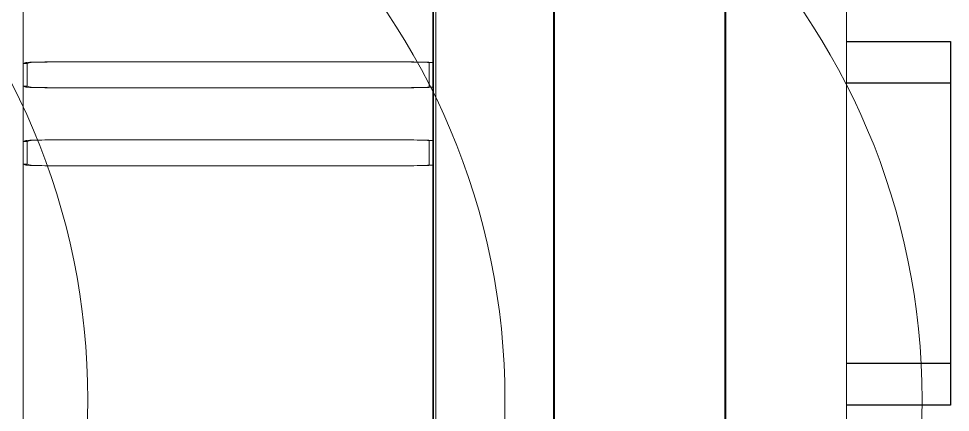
# Model space of a CAD drawing. Header units: millimetres. Extents: x -6000 to 26000, y -6000 to 26000.
# Drawn here: x 142.17 to 154.64, y -4337.01 to -4331.74 of the extents above; entities that cross this region are included whole.
import ezdxf

# ---------------------------------------------------------------- set-up
doc = ezdxf.new("R2010")
doc.units = ezdxf.units.MM
doc.header["$MEASUREMENT"] = 0
doc.layers.add('Чертеж и Рисунок_Ном._пера__21', color=7, linetype='Continuous', lineweight=30)
doc.layers.add('Чертеж и Рисунок_Ном._пера__7', color=7, linetype='Continuous', lineweight=15)

msp = doc.modelspace()

# ---------------------------------------------------------------- linework, layer by layer
at = {"layer": 'Чертеж и Рисунок_Ном._пера__21', "color": 7, "linetype": 'Continuous', "lineweight": 30}
for p, q in [((153.253, -4332.045), (154.644, -4332.045)), ((154.644, -4332.045), (154.644, -4336.914)), ((153.253, -4332.602), (154.644, -4332.602)), ((154.644, -4332.602), (154.644, -4336.357)), ((154.644, -4336.357), (153.253, -4336.357)), ((154.644, -4336.914), (153.253, -4336.914))]:
    msp.add_line(p, q, dxfattribs=at)
at = {"layer": 'Чертеж и Рисунок_Ном._пера__7', "color": 7, "linetype": 'Continuous', "lineweight": 15}
for p, q in [((147.755, -4328.772), (147.755, -4345.203)), ((147.725, -4329.113), (147.725, -4344.998)), ((149.344, -4330.209), (149.344, -4338.75)), ((151.625, -4338.75), (151.625, -4330.209)), ((147.717, -4330.633), (147.717, -4338.326)), ((153.253, -4338.326), (153.253, -4330.633)), ((149.33, -4331.419), (149.33, -4337.54)), ((151.639, -4334.012), (151.639, -4331.419)), ((142.232, -4331.602), (142.232, -4332.341)), ((147.717, -4332.328), (147.717, -4331.615)), ((142.232, -4332.341), (142.27, -4332.328)), ((142.232, -4332.341), (142.288, -4332.341)), ((142.232, -4332.645), (142.232, -4332.341)), ((142.326, -4332.329), (142.288, -4332.341)), ((142.288, -4332.341), (142.288, -4332.645)), ((142.826, -4332.319), (147.161, -4332.319)), ((147.161, -4332.32), (142.826, -4332.32)), ((147.667, -4332.33), (147.661, -4332.329)), ((147.667, -4332.656), (147.667, -4332.33)), ((142.232, -4332.645), (142.232, -4333.384)), ((142.232, -4332.645), (142.288, -4332.645)), ((142.27, -4332.658), (142.232, -4332.645)), ((142.326, -4332.658), (142.288, -4332.645)), ((147.161, -4332.666), (142.826, -4332.666)), ((147.161, -4332.667), (142.826, -4332.667)), ((147.667, -4332.656), (147.661, -4332.658)), ((147.717, -4333.372), (147.717, -4332.658)), ((142.232, -4333.384), (142.27, -4333.372)), ((142.232, -4333.384), (142.288, -4333.384)), ((142.232, -4333.688), (142.232, -4333.384)), ((142.326, -4333.372), (142.288, -4333.384)), ((142.288, -4333.384), (142.288, -4333.688)), ((147.161, -4333.363), (142.826, -4333.363)), ((142.826, -4333.363), (147.161, -4333.363)), ((147.667, -4333.374), (147.661, -4333.372)), ((147.667, -4333.699), (147.667, -4333.374)), ((142.232, -4333.688), (142.288, -4333.688)), ((142.232, -4333.688), (142.232, -4342.774)), ((142.27, -4333.701), (142.232, -4333.688)), ((142.326, -4333.701), (142.288, -4333.688)), ((147.161, -4333.709), (142.826, -4333.709)), ((147.161, -4333.71), (142.826, -4333.71)), ((147.667, -4333.699), (147.661, -4333.701)), ((147.717, -4345.04), (147.717, -4333.701)), ((151.625, -4334.012), (151.639, -4334.012)), ((151.639, -4337.103), (151.639, -4334.012))]:
    msp.add_line(p, q, dxfattribs=at)
for centre in [(133.828, -4336.84), (139.411, -4336.84), (144.994, -4336.84)]:
    msp.add_circle(centre, 9.271, dxfattribs=at)
for centre, major_axis, start_param, end_param in [((142.826, -4332.329), (0.556, 0), 1.570796, 3.089233), ((142.826, -4332.329), (-0.501, 0), 4.712389, 6.230825), ((147.161, -4332.329), (-0.556, 0), 3.191371, 4.712389), ((147.161, -4332.329), (-0.501, 0), 3.193953, 4.712389), ((147.24, -4332.326), (-0.501, 0), 2.591009, 2.830789), ((142.826, -4332.657), (0.556, 0), 3.193953, 4.712389), ((142.826, -4332.657), (-0.501, 0), 0.05236, 1.570796), ((147.161, -4332.657), (-0.556, 0), 1.570796, 3.091814), ((147.161, -4332.657), (-0.501, 0), 1.570796, 3.089233), ((147.24, -4332.66), (-0.501, 0), 3.452397, 3.692176), ((142.826, -4333.372), (0.556, 0), 1.570796, 3.089233), ((142.826, -4333.372), (-0.501, 0), 4.712389, 6.230825), ((147.161, -4333.372), (-0.501, 0), 3.193953, 4.712389), ((147.161, -4333.372), (-0.556, 0), 3.191371, 4.712389), ((147.24, -4333.369), (-0.501, 0), 2.591009, 2.830789), ((142.826, -4333.701), (0.556, 0), 3.193953, 4.712389), ((142.826, -4333.701), (-0.501, 0), 0.05236, 1.570796), ((147.161, -4333.701), (0.556, 0), 4.712389, 6.233406), ((147.161, -4333.701), (-0.501, 0), 1.570796, 3.089233), ((147.24, -4333.704), (-0.501, 0), 3.452397, 3.692176)]:
    msp.add_ellipse(centre, major_axis=major_axis, ratio=0.017455, start_param=start_param, end_param=end_param, dxfattribs=at)

doc.saveas('drawing.dxf')
